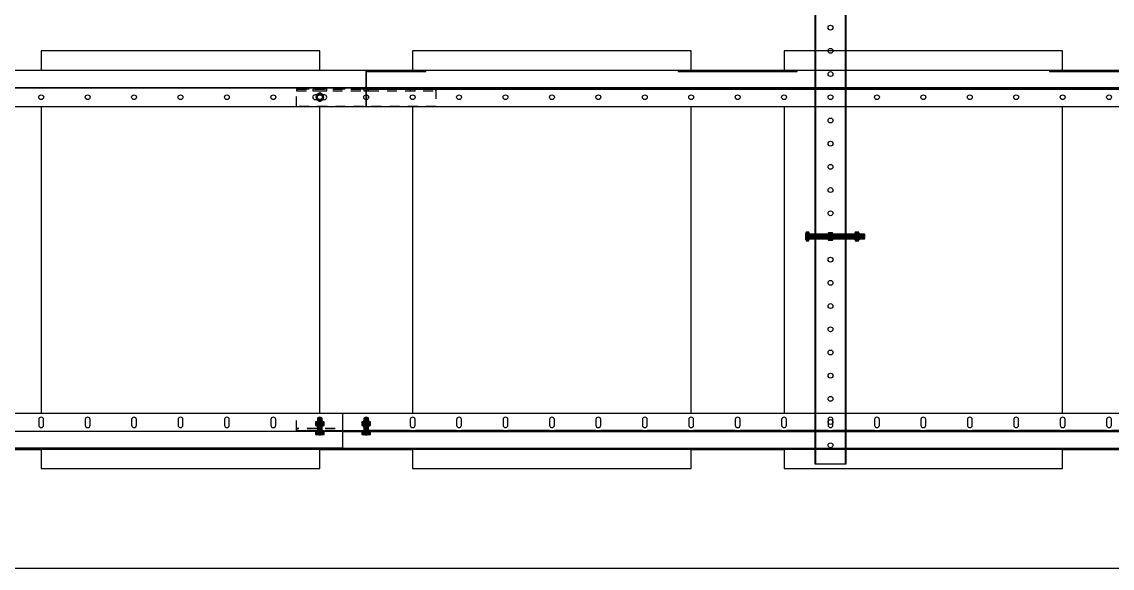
# Model space of a CAD drawing. Header units: millimetres. Extents: x -962357 to -591296, y -223672 to 59420.
# Drawn here: x -841751 to -840577, y -175226 to -174638 of the extents above; entities that cross this region are included whole.
import ezdxf

# ---------------------------------------------------------------- set-up
doc = ezdxf.new("R2010")
doc.units = ezdxf.units.MM
doc.linetypes.add('TA_HL_003.00000', pattern=[19.5, 10.65, -8.85])
for name, color, linetype in [('000 - H A T C H', 8, 'Continuous'), ('000 - WIPEOUT', 250, 'Continuous'), ('001 - ASCESSORIES', 251, 'Continuous'), ('A11_ALU.SOLID SHEET', 2, 'Continuous')]:
    doc.layers.add(name, color=color, linetype=linetype)
pattern_1 = [(110, (-0.5, 0), (-0.939693, -0.34202), []), (110, (-0.2012, 0.6409), (-0.939693, -0.34202), [1.25, -0.25, 0, -0.25])]

# ---------------------------------------------------------------- blocks, each defined once
blk = doc.blocks.new('*U4876')
at = {"color": 3}
for points in [[(-225, 7550), (225, 7550), (225, 7250), (-225, 7250)], [(-225, 7150), (225, 7150), (225, 6850), (-225, 6850)], [(-225, 6750), (225, 6750), (225, 6450), (-225, 6450)]]:
    blk.add_wipeout(points, dxfattribs=at).dxf.layer = '000 - WIPEOUT'
at = {"layer": 'A11_ALU.SOLID SHEET', "color": 0, "linetype": 'ByBlock'}
for points in [[(-225, 7250), (225, 7250), (225, 7550), (-225, 7550)], [(-225, 6850), (225, 6850), (225, 7150), (-225, 7150)], [(-225, 6450), (225, 6450), (225, 6750), (-225, 6750)]]:
    blk.add_lwpolyline(points, close=True, dxfattribs=at)
blk = doc.blocks.new('000 - ASSCESSORIES_FAMELINE_GALV._SPICE-FOR_HR-02A_TOP_VIEW')
at = {"layer": '001 - ASCESSORIES', "color": 0, "linetype": 'ByBlock'}
blk.add_lwpolyline([(-50, 0), (50, 0), (50, 18.8), (-50, 18.8)], close=True, dxfattribs=at)
at = {"layer": '001 - ASCESSORIES', "linetype": 'ByBlock'}
blk.add_lwpolyline([(-50, 2), (50, 2), (50, 0), (-50, 0)], close=True, dxfattribs=at)
at = {"layer": '001 - ASCESSORIES', "color": 1}
for points in [[(-32.6, 2), (-17.4, 2), (-17.4, 0), (-32.6, 0)], [(22.4, 2), (27.6, 2), (27.6, 0), (22.4, 0)]]:
    blk.add_lwpolyline(points, close=True, dxfattribs=at)
blk = doc.blocks.new('*U4662')
at = {"color": 1}
for p, q in [((-3.5, 4.5), (3.5, 4.5)), ((-3.5, 0), (3.5, 0))]:
    blk.add_line(p, q, dxfattribs=at)
at = {"color": 0}
for points in [[(-2.3, 4.2, 0.249893), (-4.6, 4.2), (-4.6, 0.3, 0.249893), (-2.3, 0.3)], [(2.3, 4.2, 0.062422), (0, 4.5, 0.062422), (-2.3, 4.2), (-2.3, 0.3, 0.061692), (0, 0, 0.061692), (2.3, 0.3)], [(4.6, 4.2, 0.249893), (2.3, 4.2), (2.3, 0.3, 0.249893), (4.6, 0.3)]]:
    blk.add_lwpolyline(points, format="xyb", close=True, dxfattribs=at)
blk = doc.blocks.new('*U4707')
at = {"layer": '000 - H A T C H'}
h = blk.add_hatch(color=250, dxfattribs=at)
h.dxf.hatch_style = 1
edge = h.paths.add_edge_path()
edge.add_line((0.3, 4.6), (4.2, 4.6))
edge.add_arc((2, 3.5), 2.45, 0, 28.0609, ccw=False)
edge.add_line((4.5, 3.5), (4.5, 0))
edge.add_arc((-4.9, 0), 9.36, -0.0239, 0.0239, ccw=False)
edge.add_line((4.5, 0), (4.5, 0))
edge.add_arc((-4.9, 0), 9.36, -0.0239, 0.0239, ccw=False)
edge.add_line((4.5, 0), (4.5, -3.5))
edge.add_arc((2, -3.5), 2.45, -28.0609, 0, ccw=False)
edge.add_line((4.2, -4.6), (0.3, -4.6))
edge.add_arc((2.5, -3.5), 2.45, 180, 208.0609, ccw=False)
edge.add_line((0, -3.5), (0, 3.5))
edge.add_arc((2.5, 3.5), 2.45, 151.9391, 180, ccw=False)
at = {"layer": '001 - ASCESSORIES', "color": 0, "rotation": 270}
blk.add_blockref('*U4662', (0, 0), dxfattribs=at)
blk = doc.blocks.new('*U4682')
at = {"color": 1}
for p, q in [((-3.5, 3.5), (3.5, 3.5)), ((-3.5, 0), (3.5, 0))]:
    blk.add_line(p, q, dxfattribs=at)
at = {"color": 0}
for points in [[(-2.3, 3.2, 0.249855), (-4.6, 3.2), (-4.6, 0.3, 0.249855), (-2.3, 0.3)], [(2.3, 3.2, 0.062432), (0, 3.5, 0.062432), (-2.3, 3.2), (-2.3, 0.3, 0.061701), (0, 0, 0.061701), (2.3, 0.3)], [(4.6, 3.2, 0.249855), (2.3, 3.2), (2.3, 0.3, 0.249855), (4.6, 0.3)]]:
    blk.add_lwpolyline(points, format="xyb", close=True, dxfattribs=at)
blk = doc.blocks.new('*U4688')
at = {"layer": '000 - H A T C H'}
h = blk.add_hatch(dxfattribs=at)
h.set_pattern_fill('ANSI35', color=8, scale=4, angle=65)
h.set_pattern_definition(pattern_1)
h.paths.add_polyline_path([(0, -2.5), (14.5, -2.5), (14.5, 2.5), (0, 2.5)])
at = {"color": 8}
blk.add_line((14.5, -2.5), (14.5, 2.5), dxfattribs=at)
at = {"color": 1}
blk.add_lwpolyline([(14.5, 2.5), (0, 2.5), (0, -2.5), (14.5, -2.5), (15, -2), (15, 2)], close=True, dxfattribs=at)
blk = doc.blocks.new('*U4699')
at = {"layer": '000 - H A T C H'}
h = blk.add_hatch(color=250, dxfattribs=at)
h.dxf.hatch_style = 1
edge = h.paths.add_edge_path()
edge.add_line((-0.3, -4.6), (-3.2, -4.6))
edge.add_arc((-1, -3.5), 2.45, 180, 208.0569, ccw=False)
edge.add_line((-3.5, -3.5), (-3.5, 0))
edge.add_arc((5.9, 0), 9.36, 179.9761, 180.0239, ccw=False)
edge.add_line((-3.5, 0), (-3.5, 0))
edge.add_arc((5.9, 0), 9.36, 179.9761, 180.0239, ccw=False)
edge.add_line((-3.5, 0), (-3.5, 3.5))
edge.add_arc((-1, 3.5), 2.45, 151.9431, 180, ccw=False)
edge.add_line((-3.2, 4.6), (-0.3, 4.6))
edge.add_arc((-2.5, 3.5), 2.45, 360, 388.0569, ccw=False)
edge.add_line((0, 3.5), (0, -3.5))
edge.add_arc((-2.5, -3.5), 2.45, 331.9431, 360, ccw=False)
blk.add_blockref('*U4688', (0, 0))
at = {"layer": '001 - ASCESSORIES', "rotation": 90}
blk.add_blockref('*U4682', (0, 0), dxfattribs=at)
blk = doc.blocks.new('000 - ASSCESSORIES_FAMELINE_GALV.BRACKET_FITTING_Z-PROFILE_HR-02AA_TOP_VIEW')
blk.add_wipeout([(-1200, 39), (1200, 39), (1200, 0), (-1200, 0)]).dxf.layer = '000 - WIPEOUT'
at = {"layer": '001 - ASCESSORIES', "linetype": 'Continuous'}
for p, q in [((-1200, 39), (1200, 39)), ((-1200, 0), (1200, 0))]:
    blk.add_line(p, q, dxfattribs=at)
at = {"layer": '001 - ASCESSORIES', "color": 1, "linetype": 'ByBlock'}
for p, q in [((-1127.6, 20.2), (-1127.6, 19)), ((-1077.6, 20.2), (-1077.6, 19)), ((-1027.6, 20.2), (-1027.6, 19)), ((-977.6, 20.2), (-977.6, 19)), ((-927.6, 20.2), (-927.6, 19)), ((-877.6, 20.2), (-877.6, 19)), ((-827.6, 20.2), (-827.6, 19)), ((-777.6, 20.2), (-777.6, 19)), ((-727.6, 20.2), (-727.6, 19)), ((-677.6, 20.2), (-677.6, 19)), ((-627.6, 20.2), (-627.6, 19)), ((-577.6, 20.2), (-577.6, 19)), ((-527.6, 20.2), (-527.6, 19)), ((-477.6, 20.2), (-477.6, 19)), ((-427.6, 20.2), (-427.6, 19)), ((-377.6, 20.2), (-377.6, 19))]:
    blk.add_line(p, q, dxfattribs=at)
at = {"layer": '001 - ASCESSORIES', "color": 0, "linetype": 'ByBlock'}
blk.add_lwpolyline([(-1200, 39), (1200, 39), (1200, 19), (-1200, 19)], close=True, dxfattribs=at)
at = {"layer": '001 - ASCESSORIES'}
for points in [[(-1172.4, 26), (-1172.4, 32, 1), (-1177.6, 32), (-1177.6, 26, 1)], [(-1122.4, 26), (-1122.4, 32, 1), (-1127.6, 32), (-1127.6, 26, 1)], [(-1072.4, 26), (-1072.4, 32, 1), (-1077.6, 32), (-1077.6, 26, 1)], [(-1022.4, 26), (-1022.4, 32, 1), (-1027.6, 32), (-1027.6, 26, 1)], [(-972.4, 26), (-972.4, 32, 1), (-977.6, 32), (-977.6, 26, 1)], [(-922.4, 26), (-922.4, 32, 1), (-927.6, 32), (-927.6, 26, 1)], [(-872.4, 26), (-872.4, 32, 1), (-877.6, 32), (-877.6, 26, 1)], [(-822.4, 26), (-822.4, 32, 1), (-827.6, 32), (-827.6, 26, 1)], [(-772.4, 26), (-772.4, 32, 1), (-777.6, 32), (-777.6, 26, 1)], [(-722.4, 26), (-722.4, 32, 1), (-727.6, 32), (-727.6, 26, 1)], [(-672.4, 26), (-672.4, 32, 1), (-677.6, 32), (-677.6, 26, 1)], [(-622.4, 26), (-622.4, 32, 1), (-627.6, 32), (-627.6, 26, 1)], [(-572.4, 26), (-572.4, 32, 1), (-577.6, 32), (-577.6, 26, 1)], [(-522.4, 26), (-522.4, 32, 1), (-527.6, 32), (-527.6, 26, 1)], [(-472.4, 26), (-472.4, 32, 1), (-477.6, 32), (-477.6, 26, 1)], [(-422.4, 26), (-422.4, 32, 1), (-427.6, 32), (-427.6, 26, 1)], [(-372.4, 26), (-372.4, 32, 1), (-377.6, 32), (-377.6, 26, 1)]]:
    blk.add_lwpolyline(points, format="xyb", close=True, dxfattribs=at)
at = {"layer": '001 - ASCESSORIES', "color": 1, "linetype": 'ByBlock'}
for points in [[(-1200, 20.2), (-1177.6, 20.2), (-1177.6, 19), (-1200, 19)], [(-1177.6, 20.2), (-1172.4, 20.2), (-1172.4, 19), (-1177.6, 19)], [(-1127.6, 20.2), (-1172.4, 20.2), (-1172.4, 19), (-1127.6, 19)], [(-1127.6, 20.2), (-1122.4, 20.2), (-1122.4, 19), (-1127.6, 19)], [(-1077.6, 20.2), (-1122.4, 20.2), (-1122.4, 19), (-1077.6, 19)], [(-1077.6, 20.2), (-1072.4, 20.2), (-1072.4, 19), (-1077.6, 19)], [(-1027.6, 20.2), (-1072.4, 20.2), (-1072.4, 19), (-1027.6, 19)], [(-1027.6, 20.2), (-1022.4, 20.2), (-1022.4, 19), (-1027.6, 19)], [(-977.6, 20.2), (-1022.4, 20.2), (-1022.4, 19), (-977.6, 19)], [(-977.6, 20.2), (-972.4, 20.2), (-972.4, 19), (-977.6, 19)], [(-927.6, 20.2), (-972.4, 20.2), (-972.4, 19), (-927.6, 19)], [(-927.6, 20.2), (-922.4, 20.2), (-922.4, 19), (-927.6, 19)], [(-877.6, 20.2), (-922.4, 20.2), (-922.4, 19), (-877.6, 19)], [(-877.6, 20.2), (-872.4, 20.2), (-872.4, 19), (-877.6, 19)], [(-827.6, 20.2), (-872.4, 20.2), (-872.4, 19), (-827.6, 19)], [(-827.6, 20.2), (-822.4, 20.2), (-822.4, 19), (-827.6, 19)], [(-777.6, 20.2), (-822.4, 20.2), (-822.4, 19), (-777.6, 19)], [(-777.6, 20.2), (-772.4, 20.2), (-772.4, 19), (-777.6, 19)], [(-727.6, 20.2), (-772.4, 20.2), (-772.4, 19), (-727.6, 19)], [(-727.6, 20.2), (-722.4, 20.2), (-722.4, 19), (-727.6, 19)], [(-677.6, 20.2), (-722.4, 20.2), (-722.4, 19), (-677.6, 19)], [(-677.6, 20.2), (-672.4, 20.2), (-672.4, 19), (-677.6, 19)], [(-627.6, 20.2), (-672.4, 20.2), (-672.4, 19), (-627.6, 19)], [(-627.6, 20.2), (-622.4, 20.2), (-622.4, 19), (-627.6, 19)], [(-577.6, 20.2), (-622.4, 20.2), (-622.4, 19), (-577.6, 19)], [(-577.6, 20.2), (-572.4, 20.2), (-572.4, 19), (-577.6, 19)], [(-527.6, 20.2), (-572.4, 20.2), (-572.4, 19), (-527.6, 19)], [(-527.6, 20.2), (-522.4, 20.2), (-522.4, 19), (-527.6, 19)], [(-477.6, 20.2), (-522.4, 20.2), (-522.4, 19), (-477.6, 19)], [(-477.6, 20.2), (-472.4, 20.2), (-472.4, 19), (-477.6, 19)], [(-427.6, 20.2), (-472.4, 20.2), (-472.4, 19), (-427.6, 19)], [(-427.6, 20.2), (-422.4, 20.2), (-422.4, 19), (-427.6, 19)], [(-377.6, 20.2), (-422.4, 20.2), (-422.4, 19), (-377.6, 19)], [(-377.6, 20.2), (-372.4, 20.2), (-372.4, 19), (-377.6, 19)], [(-327.6, 20.2), (-372.4, 20.2), (-372.4, 19), (-327.6, 19)]]:
    blk.add_lwpolyline(points, close=True, dxfattribs=at)
at = {"layer": '001 - ASCESSORIES'}
blk.add_lwpolyline([(-1200, 19), (1200, 19), (1200, 0), (-1200, 0)], close=True, dxfattribs=at)
at = {"layer": '001 - ASCESSORIES', "color": 2}
blk.add_lwpolyline([(-1200, 1.2), (1200, 1.2), (1200, 0), (-1200, 0)], close=True, dxfattribs=at)
blk = doc.blocks.new('*U4940')
at = {"linetype": 'ByBlock'}
blk.add_wipeout([(8100, 0), (7200, 0), (7200, 39), (8100, 39)], dxfattribs=at).dxf.layer = '001 - ASCESSORIES'
at = {"color": 1, "linetype": 'ByBlock'}
blk.add_lwpolyline([(7200, 20), (8100, 20), (8100, 39), (7200, 39)], close=True, dxfattribs=at)
for points in [[(7227.6, 7), (7227.6, 13, 1), (7222.4, 13), (7222.4, 7, 1)], [(7277.6, 7), (7277.6, 13, 1), (7272.4, 13), (7272.4, 7, 1)], [(7327.6, 7), (7327.6, 13, 1), (7322.4, 13), (7322.4, 7, 1)], [(7377.6, 7), (7377.6, 13, 1), (7372.4, 13), (7372.4, 7, 1)], [(7427.6, 7), (7427.6, 13, 1), (7422.4, 13), (7422.4, 7, 1)], [(7477.6, 7), (7477.6, 13, 1), (7472.4, 13), (7472.4, 7, 1)], [(7527.6, 7), (7527.6, 13, 1), (7522.4, 13), (7522.4, 7, 1)]]:
    blk.add_lwpolyline(points, format="xyb", close=True, dxfattribs=at)
at = {"layer": '001 - ASCESSORIES'}
blk.add_lwpolyline([(7200, 37.8), (8100, 37.8), (8100, 39), (7200, 39)], close=True, dxfattribs=at)
at = {"layer": '001 - ASCESSORIES', "color": 1, "linetype": 'ByBlock'}
blk.add_lwpolyline([(8100, 0), (7200, 0), (7200, 20), (8100, 20)], close=True, dxfattribs=at)
at = {"layer": '001 - ASCESSORIES', "rotation": 270}
for name, p in [('*U4699', (7225, 20)), ('*U4707', (7225, 13.6))]:
    blk.add_blockref(name, p, dxfattribs=at)
at = {"layer": '001 - ASCESSORIES', "linetype": 'TA_HL_003.00000', "xscale": -1, "rotation": 180}
blk.add_blockref('000 - ASSCESSORIES_FAMELINE_GALV._SPICE-FOR_HR-02A_TOP_VIEW', (7200, 18.8), dxfattribs=at)
at = {"layer": '001 - ASCESSORIES', "linetype": 'ByBlock', "rotation": 180}
blk.add_blockref('000 - ASSCESSORIES_FAMELINE_GALV.BRACKET_FITTING_Z-PROFILE_HR-02AA_TOP_VIEW', (6000, 39), dxfattribs=at)
at = {"layer": '001 - ASCESSORIES', "rotation": 270}
for name, p in [('*U4699', (7175, 20)), ('*U4707', (7175, 13.6))]:
    blk.add_blockref(name, p, dxfattribs=at)
blk = doc.blocks.new('*U4663')
at = {"layer": '001 - ASCESSORIES', "color": 0}
blk.add_lwpolyline([(4.6, 0), (2.3, 4), (-2.3, 4), (-4.6, 0), (-2.3, -4), (2.3, -4)], close=True, dxfattribs=at)
at = {"layer": '001 - ASCESSORIES', "color": 8}
blk.add_circle((0, 0), 3.85, dxfattribs=at)
at = {"layer": '001 - ASCESSORIES', "color": 0}
blk.add_circle((0, 0), 2.6, dxfattribs=at)
blk = doc.blocks.new('*U4664')
at = {"layer": '000 - H A T C H'}
h = blk.add_hatch(color=250, dxfattribs=at)
h.dxf.hatch_style = 1
h.paths.add_polyline_path([(4, -2.3), (4, 2.3), (0, 4.6), (-4, 2.3), (-4, -2.3), (0, -4.6)])
h.paths.add_polyline_path([(0, -2.6, -1), (0, 2.6, -1)], flags=16)
at = {"layer": '001 - ASCESSORIES', "color": 0, "rotation": 270}
blk.add_blockref('*U4663', (0, 0), dxfattribs=at)
blk = doc.blocks.new('000 - ASSCESSORIES_FAMELINE_GALV.BRACKET_FITTING_Z-PROFILE_HR-02B_TOP_VIEW')
blk.add_wipeout([(-1200, 39), (1200, 39), (1200, 0), (-1200, 0)]).dxf.layer = '000 - WIPEOUT'
at = {"layer": '001 - ASCESSORIES', "linetype": 'ByBlock'}
blk.add_line((1200, 20.2), (-1200, 20.2), dxfattribs=at)
at = {"layer": '001 - ASCESSORIES'}
blk.add_line((1200, 19), (-1200, 19), dxfattribs=at)
at = {"layer": '001 - ASCESSORIES', "color": 0}
blk.add_lwpolyline([(-1200, 39), (-1200, 19), (1200, 19), (1200, 39)], close=True, dxfattribs=at)
at = {"layer": '001 - ASCESSORIES'}
blk.add_lwpolyline([(-1200, 19), (-1200, 0), (1200, 0), (1200, 19)], close=True, dxfattribs=at)
at = {"layer": '001 - ASCESSORIES', "color": 2}
for points in [[(335.9, 1.2), (335.9, 0), (464.1, 0), (464.1, 1.2)], [(735.9, 1.2), (735.9, 0), (864.1, 0), (864.1, 1.2)], [(1135.9, 1.2), (1135.9, 0), (1200, 0), (1200, 1.2)]]:
    blk.add_lwpolyline(points, close=True, dxfattribs=at)
at = {"layer": '001 - ASCESSORIES'}
for centre in [(400, 29), (450, 29), (500, 29), (550, 29), (600, 29), (650, 29), (700, 29), (750, 29), (800, 29), (850, 29), (900, 29), (950, 29), (1000, 29), (1050, 29), (1100, 29), (1150, 29)]:
    blk.add_circle(centre, 2.6, dxfattribs=at)
blk.add_arc((1200, 29), 2.6, 90, 270, dxfattribs=at)
blk = doc.blocks.new('000 - ASSCESSORIES_FAMELINE_GALV._SPICE-FOR_HR-02B_TOP_VIEW')
at = {"layer": '001 - ASCESSORIES', "linetype": 'ByBlock'}
blk.add_lwpolyline([(-75, 6.8), (75, 6.8), (75, 8.8), (-75, 8.8)], close=True, dxfattribs=at)
at = {"layer": '001 - ASCESSORIES', "color": 0, "linetype": 'ByBlock'}
blk.add_lwpolyline([(-75, 8.8), (75, 8.8), (75, -10), (-75, -10)], close=True, dxfattribs=at)
at = {"layer": '001 - ASCESSORIES', "color": 1}
for points in [[(-57.6, 6.8), (-42.4, 6.8), (-42.4, 8.8), (-57.6, 8.8)], [(-2.6, 6.8), (2.6, 6.8), (2.6, 8.8), (-2.6, 8.8)], [(47.4, 6.8), (52.6, 6.8), (52.6, 8.8), (47.4, 8.8)]]:
    blk.add_lwpolyline(points, close=True, dxfattribs=at)
blk.add_lwpolyline([(-55, -2.6), (-45, -2.6, 1), (-45, 2.6), (-55, 2.6, 1)], format="xyb", close=True, dxfattribs=at)
at = {"layer": '001 - ASCESSORIES'}
for centre in [(0, 0), (50, 0)]:
    blk.add_circle(centre, 2.6, dxfattribs=at)
blk = doc.blocks.new('*U4659')
at = {"layer": '001 - ASCESSORIES', "color": 0, "linetype": 'ByBlock'}
blk.add_blockref('000 - ASSCESSORIES_FAMELINE_GALV._SPICE-FOR_HR-02B_TOP_VIEW', (0, 0), dxfattribs=at)
blk = doc.blocks.new('*U4941')
for p in [(7150, -10), (7250, -10)]:
    blk.add_blockref('*U4699', p)
at = {"layer": '001 - ASCESSORIES'}
blk.add_blockref('*U4664', (7150, -10), dxfattribs=at)
at = {"linetype": 'ByBlock'}
blk.add_wipeout([(7200, -39), (8125, -39), (8125, 0), (7200, 0)], dxfattribs=at).dxf.layer = '000 - WIPEOUT'
at = {"layer": '001 - ASCESSORIES', "color": 1, "linetype": 'ByBlock'}
blk.add_lwpolyline([(8125, 0), (7200, 0), (7200, -20), (8125, -20)], close=True, dxfattribs=at)
at = {"layer": '001 - ASCESSORIES', "linetype": 'ByBlock'}
blk.add_lwpolyline([(8125, -20), (7200, -20), (7200, -39), (8125, -39)], close=True, dxfattribs=at)
for centre in [(7200, -10), (7250, -10), (7300, -10), (7350, -10), (7400, -10), (7450, -10), (7500, -10), (7550, -10)]:
    blk.add_circle(centre, 2.6, dxfattribs=at)
at = {"layer": '001 - ASCESSORIES'}
blk.add_blockref('*U4664', (7250, -10), dxfattribs=at)
at = {"layer": '001 - ASCESSORIES', "color": 0, "linetype": 'ByBlock'}
blk.add_blockref('000 - ASSCESSORIES_FAMELINE_GALV.BRACKET_FITTING_Z-PROFILE_HR-02B_TOP_VIEW', (6000, -39), dxfattribs=at)
at = {"layer": '001 - ASCESSORIES', "linetype": 'TA_HL_003.00000', "rotation": 180}
blk.add_blockref('*U4659', (7200, -10), dxfattribs=at)
blk = doc.blocks.new('*U4907')
at = {"layer": '001 - ASCESSORIES'}
blk.add_lwpolyline([(2020, 17), (1500, 17), (1500, -17), (2020, -17)], close=True, dxfattribs=at)
at = {"layer": '001 - ASCESSORIES', "color": 0}
blk.add_lwpolyline([(2020, 16.2), (1500, 16.2), (1500, -16.2), (2020, -16.2)], close=True, dxfattribs=at)
at = {"layer": '001 - ASCESSORIES'}
for centre in [(1550, 0), (1575, 0), (1600, 0), (1625, 0), (1650, 0), (1675, 0), (1700, 0), (1725, 0), (1750, 0), (1775, 0), (1800, 0), (1825, 0), (1850, 0), (1875, 0), (1900, 0), (1925, 0), (1950, 0), (1975, 0), (2000, 0)]:
    blk.add_circle(centre, 2.6, dxfattribs=at)
blk = doc.blocks.new('*U4696')
at = {"layer": '000 - H A T C H'}
h = blk.add_hatch(dxfattribs=at)
h.set_pattern_fill('ANSI35', color=8, scale=4, angle=65)
h.set_pattern_definition(pattern_1)
h.paths.add_polyline_path([(0, -2.5), (59.5, -2.5), (59.5, 2.5), (0, 2.5)])
at = {"color": 8}
blk.add_line((59.5, -2.5), (59.5, 2.5), dxfattribs=at)
at = {"color": 1}
blk.add_lwpolyline([(59.5, 2.5), (0, 2.5), (0, -2.5), (59.5, -2.5), (60, -2), (60, 2)], close=True, dxfattribs=at)
blk = doc.blocks.new('*U4748')
at = {"layer": '000 - H A T C H'}
h = blk.add_hatch(color=250, dxfattribs=at)
h.dxf.hatch_style = 1
edge = h.paths.add_edge_path()
edge.add_line((-0.3, -4.6), (-3.2, -4.6))
edge.add_arc((-1, -3.5), 2.45, 180, 208.0569, ccw=False)
edge.add_line((-3.5, -3.5), (-3.5, 0))
edge.add_arc((5.9, 0), 9.36, 179.9761, 180.0239, ccw=False)
edge.add_line((-3.5, 0), (-3.5, 0))
edge.add_arc((5.9, 0), 9.36, 179.9761, 180.0239, ccw=False)
edge.add_line((-3.5, 0), (-3.5, 3.5))
edge.add_arc((-1, 3.5), 2.45, 151.9431, 180, ccw=False)
edge.add_line((-3.2, 4.6), (-0.3, 4.6))
edge.add_arc((-2.5, 3.5), 2.45, 360, 388.0569, ccw=False)
edge.add_line((0, 3.5), (0, -3.5))
edge.add_arc((-2.5, -3.5), 2.45, 331.9431, 360, ccw=False)
blk.add_blockref('*U4696', (0, 0))
at = {"layer": '001 - ASCESSORIES', "rotation": 90}
blk.add_blockref('*U4682', (0, 0), dxfattribs=at)
blk = doc.blocks.new('*U4821')
at = {"layer": '001 - ASCESSORIES'}
blk.add_blockref('*U4748', (-23, 0), dxfattribs=at)
at = {"layer": '001 - ASCESSORIES', "color": 2}
for rotation in [90, 90, 270, 270]:
    blk.add_blockref('*U4664', (0, 0), dxfattribs=dict(at, rotation=rotation))
at = {"layer": '001 - ASCESSORIES', "color": 1}
blk.add_blockref('*U4707', (26.2, 0), dxfattribs=at)
blk = doc.blocks.new('*U4956')
blk.add_lwpolyline([(-90014.2, 5618), (-90014.2, 4315), (-97724.9, 4315), (-97724.9, 548), (-81222.6, 548), (-81222.6, 5618)], close=True)
at = {"layer": 'A11_ALU.SOLID SHEET', "color": 0, "linetype": 'ByBlock', "rotation": 90}
blk.add_blockref('*U4876', (-89500, 880.5), dxfattribs=at)
at = {"layer": '001 - ASCESSORIES', "linetype": 'ByBlock', "rotation": 180}
for name, p in [('*U4941', (-89500, 1045.5)), ('*U4940', (-89525, 715))]:
    blk.add_blockref(name, p, dxfattribs=at)
at = {"layer": '001 - ASCESSORIES', "linetype": 'ByBlock', "rotation": 270}
blk.add_blockref('*U4907', (-96200, 2680.5), dxfattribs=at)
at = {"layer": '001 - ASCESSORIES', "linetype": 'ByBlock'}
blk.add_blockref('*U4821', (-96200, 905.5), dxfattribs=at)
blk = doc.blocks.new('*U707')
at = {"color": 3}
for points in [[(-225, 7550), (225, 7550), (225, 7250), (-225, 7250)], [(-225, 7150), (225, 7150), (225, 6850), (-225, 6850)], [(-225, 6750), (225, 6750), (225, 6450), (-225, 6450)]]:
    blk.add_wipeout(points, dxfattribs=at).dxf.layer = '000 - WIPEOUT'
at = {"layer": 'A11_ALU.SOLID SHEET', "color": 0, "linetype": 'ByBlock'}
for points in [[(-225, 7250), (225, 7250), (225, 7550), (-225, 7550)], [(-225, 6850), (225, 6850), (225, 7150), (-225, 7150)], [(-225, 6450), (225, 6450), (225, 6750), (-225, 6750)]]:
    blk.add_lwpolyline(points, close=True, dxfattribs=at)
blk = doc.blocks.new('*U349')
at = {"color": 1}
for p, q in [((-3.5, 4.5), (3.5, 4.5)), ((-3.5, 0), (3.5, 0))]:
    blk.add_line(p, q, dxfattribs=at)
at = {"color": 0}
for points in [[(-2.3, 4.2, 0.249893), (-4.6, 4.2), (-4.6, 0.3, 0.249893), (-2.3, 0.3)], [(2.3, 4.2, 0.062422), (0, 4.5, 0.062422), (-2.3, 4.2), (-2.3, 0.3, 0.061692), (0, 0, 0.061692), (2.3, 0.3)], [(4.6, 4.2, 0.249893), (2.3, 4.2), (2.3, 0.3, 0.249893), (4.6, 0.3)]]:
    blk.add_lwpolyline(points, format="xyb", close=True, dxfattribs=at)
blk = doc.blocks.new('*U667')
at = {"layer": '000 - H A T C H'}
h = blk.add_hatch(color=250, dxfattribs=at)
h.dxf.hatch_style = 1
edge = h.paths.add_edge_path()
edge.add_line((0.3, 4.6), (4.2, 4.6))
edge.add_arc((2, 3.5), 2.45, 0, 28.0609, ccw=False)
edge.add_line((4.5, 3.5), (4.5, 0))
edge.add_arc((-4.9, 0), 9.36, -0.0239, 0.0239, ccw=False)
edge.add_line((4.5, 0), (4.5, 0))
edge.add_arc((-4.9, 0), 9.36, -0.0239, 0.0239, ccw=False)
edge.add_line((4.5, 0), (4.5, -3.5))
edge.add_arc((2, -3.5), 2.45, -28.0609, 0, ccw=False)
edge.add_line((4.2, -4.6), (0.3, -4.6))
edge.add_arc((2.5, -3.5), 2.45, 180, 208.0609, ccw=False)
edge.add_line((0, -3.5), (0, 3.5))
edge.add_arc((2.5, 3.5), 2.45, 151.9391, 180, ccw=False)
at = {"layer": '001 - ASCESSORIES', "color": 0, "rotation": 270}
blk.add_blockref('*U349', (0, 0), dxfattribs=at)
blk = doc.blocks.new('*U351')
at = {"color": 1}
for p, q in [((-3.5, 3.5), (3.5, 3.5)), ((-3.5, 0), (3.5, 0))]:
    blk.add_line(p, q, dxfattribs=at)
at = {"color": 0}
for points in [[(-2.3, 3.2, 0.249855), (-4.6, 3.2), (-4.6, 0.3, 0.249855), (-2.3, 0.3)], [(2.3, 3.2, 0.062432), (0, 3.5, 0.062432), (-2.3, 3.2), (-2.3, 0.3, 0.061701), (0, 0, 0.061701), (2.3, 0.3)], [(4.6, 3.2, 0.249855), (2.3, 3.2), (2.3, 0.3, 0.249855), (4.6, 0.3)]]:
    blk.add_lwpolyline(points, format="xyb", close=True, dxfattribs=at)
blk = doc.blocks.new('*U357')
at = {"layer": '000 - H A T C H'}
h = blk.add_hatch(dxfattribs=at)
h.set_pattern_fill('ANSI35', color=8, scale=4, angle=65)
h.set_pattern_definition(pattern_1)
h.paths.add_polyline_path([(0, -2.5), (14.5, -2.5), (14.5, 2.5), (0, 2.5)])
at = {"color": 8}
blk.add_line((14.5, -2.5), (14.5, 2.5), dxfattribs=at)
at = {"color": 1}
blk.add_lwpolyline([(14.5, 2.5), (0, 2.5), (0, -2.5), (14.5, -2.5), (15, -2), (15, 2)], close=True, dxfattribs=at)
blk = doc.blocks.new('*U666')
at = {"layer": '000 - H A T C H'}
h = blk.add_hatch(color=250, dxfattribs=at)
h.dxf.hatch_style = 1
edge = h.paths.add_edge_path()
edge.add_line((-0.3, -4.6), (-3.2, -4.6))
edge.add_arc((-1, -3.5), 2.45, 180, 208.0569, ccw=False)
edge.add_line((-3.5, -3.5), (-3.5, 0))
edge.add_arc((5.9, 0), 9.36, 179.9761, 180.0239, ccw=False)
edge.add_line((-3.5, 0), (-3.5, 0))
edge.add_arc((5.9, 0), 9.36, 179.9761, 180.0239, ccw=False)
edge.add_line((-3.5, 0), (-3.5, 3.5))
edge.add_arc((-1, 3.5), 2.45, 151.9431, 180, ccw=False)
edge.add_line((-3.2, 4.6), (-0.3, 4.6))
edge.add_arc((-2.5, 3.5), 2.45, 360, 388.0569, ccw=False)
edge.add_line((0, 3.5), (0, -3.5))
edge.add_arc((-2.5, -3.5), 2.45, 331.9431, 360, ccw=False)
blk.add_blockref('*U357', (0, 0))
at = {"layer": '001 - ASCESSORIES', "rotation": 90}
blk.add_blockref('*U351', (0, 0), dxfattribs=at)
blk = doc.blocks.new('*U552')
at = {"linetype": 'ByBlock'}
blk.add_wipeout([(8100, 0), (7200, 0), (7200, 39), (8100, 39)], dxfattribs=at).dxf.layer = '001 - ASCESSORIES'
at = {"color": 1, "linetype": 'ByBlock'}
blk.add_lwpolyline([(7200, 20), (8100, 20), (8100, 39), (7200, 39)], close=True, dxfattribs=at)
for points in [[(7227.6, 7), (7227.6, 13, 1), (7222.4, 13), (7222.4, 7, 1)], [(7277.6, 7), (7277.6, 13, 1), (7272.4, 13), (7272.4, 7, 1)], [(7327.6, 7), (7327.6, 13, 1), (7322.4, 13), (7322.4, 7, 1)], [(7377.6, 7), (7377.6, 13, 1), (7372.4, 13), (7372.4, 7, 1)], [(7427.6, 7), (7427.6, 13, 1), (7422.4, 13), (7422.4, 7, 1)], [(7477.6, 7), (7477.6, 13, 1), (7472.4, 13), (7472.4, 7, 1)], [(7527.6, 7), (7527.6, 13, 1), (7522.4, 13), (7522.4, 7, 1)]]:
    blk.add_lwpolyline(points, format="xyb", close=True, dxfattribs=at)
at = {"layer": '001 - ASCESSORIES'}
blk.add_lwpolyline([(7200, 37.8), (8100, 37.8), (8100, 39), (7200, 39)], close=True, dxfattribs=at)
at = {"layer": '001 - ASCESSORIES', "color": 1, "linetype": 'ByBlock'}
blk.add_lwpolyline([(8100, 0), (7200, 0), (7200, 20), (8100, 20)], close=True, dxfattribs=at)
at = {"layer": '001 - ASCESSORIES', "rotation": 270}
for name, p in [('*U666', (7225, 20)), ('*U667', (7225, 13.6))]:
    blk.add_blockref(name, p, dxfattribs=at)
at = {"layer": '001 - ASCESSORIES', "linetype": 'TA_HL_003.00000', "xscale": -1, "rotation": 180}
blk.add_blockref('000 - ASSCESSORIES_FAMELINE_GALV._SPICE-FOR_HR-02A_TOP_VIEW', (7200, 18.8), dxfattribs=at)
at = {"layer": '001 - ASCESSORIES', "linetype": 'ByBlock', "rotation": 180}
blk.add_blockref('000 - ASSCESSORIES_FAMELINE_GALV.BRACKET_FITTING_Z-PROFILE_HR-02AA_TOP_VIEW', (6000, 39), dxfattribs=at)
at = {"layer": '001 - ASCESSORIES', "rotation": 270}
for name, p in [('*U666', (7175, 20)), ('*U667', (7175, 13.6))]:
    blk.add_blockref(name, p, dxfattribs=at)
blk = doc.blocks.new('*U350')
at = {"layer": '001 - ASCESSORIES', "color": 0}
blk.add_lwpolyline([(4.6, 0), (2.3, 4), (-2.3, 4), (-4.6, 0), (-2.3, -4), (2.3, -4)], close=True, dxfattribs=at)
at = {"layer": '001 - ASCESSORIES', "color": 8}
blk.add_circle((0, 0), 3.85, dxfattribs=at)
at = {"layer": '001 - ASCESSORIES', "color": 0}
blk.add_circle((0, 0), 2.6, dxfattribs=at)
blk = doc.blocks.new('*U671')
at = {"layer": '000 - H A T C H'}
h = blk.add_hatch(color=250, dxfattribs=at)
h.dxf.hatch_style = 1
h.paths.add_polyline_path([(4, -2.3), (4, 2.3), (0, 4.6), (-4, 2.3), (-4, -2.3), (0, -4.6)])
h.paths.add_polyline_path([(0, -2.6, -1), (0, 2.6, -1)], flags=16)
at = {"layer": '001 - ASCESSORIES', "color": 0, "rotation": 270}
blk.add_blockref('*U350', (0, 0), dxfattribs=at)
blk = doc.blocks.new('*U670')
at = {"layer": '001 - ASCESSORIES', "color": 0, "linetype": 'ByBlock'}
blk.add_blockref('000 - ASSCESSORIES_FAMELINE_GALV._SPICE-FOR_HR-02B_TOP_VIEW', (0, 0), dxfattribs=at)
blk = doc.blocks.new('*U553')
for p in [(7150, -10), (7250, -10)]:
    blk.add_blockref('*U666', p)
at = {"layer": '001 - ASCESSORIES'}
blk.add_blockref('*U671', (7150, -10), dxfattribs=at)
at = {"linetype": 'ByBlock'}
blk.add_wipeout([(7200, -39), (8125, -39), (8125, 0), (7200, 0)], dxfattribs=at).dxf.layer = '000 - WIPEOUT'
at = {"layer": '001 - ASCESSORIES', "color": 1, "linetype": 'ByBlock'}
blk.add_lwpolyline([(8125, 0), (7200, 0), (7200, -20), (8125, -20)], close=True, dxfattribs=at)
at = {"layer": '001 - ASCESSORIES', "linetype": 'ByBlock'}
blk.add_lwpolyline([(8125, -20), (7200, -20), (7200, -39), (8125, -39)], close=True, dxfattribs=at)
for centre in [(7200, -10), (7250, -10), (7300, -10), (7350, -10), (7400, -10), (7450, -10), (7500, -10), (7550, -10)]:
    blk.add_circle(centre, 2.6, dxfattribs=at)
at = {"layer": '001 - ASCESSORIES'}
blk.add_blockref('*U671', (7250, -10), dxfattribs=at)
at = {"layer": '001 - ASCESSORIES', "color": 0, "linetype": 'ByBlock'}
blk.add_blockref('000 - ASSCESSORIES_FAMELINE_GALV.BRACKET_FITTING_Z-PROFILE_HR-02B_TOP_VIEW', (6000, -39), dxfattribs=at)
at = {"layer": '001 - ASCESSORIES', "linetype": 'TA_HL_003.00000', "rotation": 180}
blk.add_blockref('*U670', (7200, -10), dxfattribs=at)
blk = doc.blocks.new('*U521')
at = {"layer": '001 - ASCESSORIES'}
blk.add_lwpolyline([(2020, 17), (1500, 17), (1500, -17), (2020, -17)], close=True, dxfattribs=at)
at = {"layer": '001 - ASCESSORIES', "color": 0}
blk.add_lwpolyline([(2020, 16.2), (1500, 16.2), (1500, -16.2), (2020, -16.2)], close=True, dxfattribs=at)
at = {"layer": '001 - ASCESSORIES'}
for centre in [(1550, 0), (1575, 0), (1600, 0), (1625, 0), (1650, 0), (1675, 0), (1700, 0), (1725, 0), (1750, 0), (1775, 0), (1800, 0), (1825, 0), (1850, 0), (1875, 0), (1900, 0), (1925, 0), (1950, 0), (1975, 0), (2000, 0)]:
    blk.add_circle(centre, 2.6, dxfattribs=at)
blk = doc.blocks.new('*U365')
at = {"layer": '000 - H A T C H'}
h = blk.add_hatch(dxfattribs=at)
h.set_pattern_fill('ANSI35', color=8, scale=4, angle=65)
h.set_pattern_definition(pattern_1)
h.paths.add_polyline_path([(0, -2.5), (59.5, -2.5), (59.5, 2.5), (0, 2.5)])
at = {"color": 8}
blk.add_line((59.5, -2.5), (59.5, 2.5), dxfattribs=at)
at = {"color": 1}
blk.add_lwpolyline([(59.5, 2.5), (0, 2.5), (0, -2.5), (59.5, -2.5), (60, -2), (60, 2)], close=True, dxfattribs=at)
blk = doc.blocks.new('*U583')
at = {"layer": '000 - H A T C H'}
h = blk.add_hatch(color=250, dxfattribs=at)
h.dxf.hatch_style = 1
edge = h.paths.add_edge_path()
edge.add_line((-0.3, -4.6), (-3.2, -4.6))
edge.add_arc((-1, -3.5), 2.45, 180, 208.0569, ccw=False)
edge.add_line((-3.5, -3.5), (-3.5, 0))
edge.add_arc((5.9, 0), 9.36, 179.9761, 180.0239, ccw=False)
edge.add_line((-3.5, 0), (-3.5, 0))
edge.add_arc((5.9, 0), 9.36, 179.9761, 180.0239, ccw=False)
edge.add_line((-3.5, 0), (-3.5, 3.5))
edge.add_arc((-1, 3.5), 2.45, 151.9431, 180, ccw=False)
edge.add_line((-3.2, 4.6), (-0.3, 4.6))
edge.add_arc((-2.5, 3.5), 2.45, 360, 388.0569, ccw=False)
edge.add_line((0, 3.5), (0, -3.5))
edge.add_arc((-2.5, -3.5), 2.45, 331.9431, 360, ccw=False)
blk.add_blockref('*U365', (0, 0))
at = {"layer": '001 - ASCESSORIES', "rotation": 90}
blk.add_blockref('*U351', (0, 0), dxfattribs=at)
blk = doc.blocks.new('*U686')
at = {"layer": '001 - ASCESSORIES'}
blk.add_blockref('*U583', (-23, 0), dxfattribs=at)
at = {"layer": '001 - ASCESSORIES', "color": 2}
for rotation in [90, 90, 270, 270]:
    blk.add_blockref('*U671', (0, 0), dxfattribs=dict(at, rotation=rotation))
at = {"layer": '001 - ASCESSORIES', "color": 1}
blk.add_blockref('*U667', (26.2, 0), dxfattribs=at)

msp = doc.modelspace()

# ---------------------------------------------------------------- block references
msp.add_blockref('*U4956', (-744680, -175774.4))

# ---------------------------------------------------------------- next in the draw order: linework, layer by layer
msp.add_lwpolyline([(-834694.2, -170156.4), (-834694.2, -171459.4), (-842404.9, -171459.4), (-842404.9, -175226.4), (-825902.6, -175226.4), (-825902.6, -170156.4)], close=True)

# ---------------------------------------------------------------- next in the draw order: block references
at = {"layer": 'A11_ALU.SOLID SHEET', "color": 0, "linetype": 'ByBlock', "rotation": 90}
msp.add_blockref('*U707', (-834180, -174893.9), dxfattribs=at)

# ---------------------------------------------------------------- next in the draw order: block references
at = {"layer": '001 - ASCESSORIES', "linetype": 'ByBlock', "rotation": 180}
for name, p in [('*U553', (-834180, -174728.9)), ('*U552', (-834205, -175059.2))]:
    msp.add_blockref(name, p, dxfattribs=at)

# ---------------------------------------------------------------- next in the draw order: block references
at = {"layer": '001 - ASCESSORIES', "linetype": 'ByBlock', "rotation": 270}
msp.add_blockref('*U521', (-840880, -173093.9), dxfattribs=at)

# ---------------------------------------------------------------- next in the draw order: block references
at = {"layer": '001 - ASCESSORIES', "linetype": 'ByBlock'}
msp.add_blockref('*U686', (-840880, -174868.9), dxfattribs=at)

doc.saveas('drawing.dxf')
